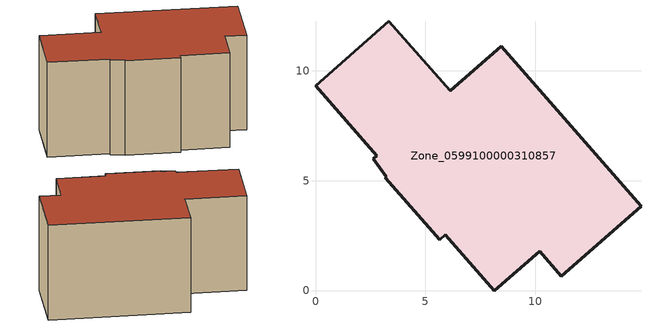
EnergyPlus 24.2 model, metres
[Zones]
Zone_0599100000310857
 floor ground (C_G): 3.18,5.13 3.22,5.17 2.63,6 2.78,6.14 0,9.32 3.33,12.24 6.13,9.08 8.44,11.11 14.8,3.83 11.17,0.65 10.19,1.79 8.13,0 5.91,2.53 5.64,2.31 z0
 wall outside (C_F): 6.13,9.08 3.33,12.24 0,9.32 2.78,6.14 2.63,6 3.22,5.17 3.18,5.13 5.64,2.31 5.91,2.53 8.13,0 10.19,1.79 11.17,0.65 14.8,3.83 8.44,11.11 6.13,9.08 z0:6.98
 roof outside (C_R): 3.22,5.17 3.18,5.13 5.64,2.31 5.91,2.53 8.13,0 10.19,1.79 11.17,0.65 14.8,3.83 8.44,11.11 6.13,9.08 3.33,12.24 0,9.32 2.78,6.14 2.63,6 z6.98
[BUILDING]
Pand.0599100000310857: North Axis=0; Terrain=City; Loads Convergence Tolerance Value=0.04; Temperature Convergence Tolerance Value=0.4; Solar Distribution=FullExterior; Maximum Number of Warmup Days=25; Minimum Number of Warmup Days=1
[Site:Location]
Rotterdam.The.Hague.AP_ZH_NLD Design_Conditions: Latitude=51.96; Longitude=4.45; Time Zone=1; Elevation=-4.5
[SITE:GROUNDTEMPERATURE:BUILDINGSURFACE]
18, 18, 18, 18, 18, 18, 18, 18, 18, 18, 18, 18
[MATERIAL] Thermal Absorptance=0.9; Solar Absorptance=0.7; Visible Absorptance=0.7
Name | Roughness | Thickness | Conductivity | Density | Specific Heat
G.TI.1946 | MediumSmooth | 0.15 | 1 | 540 | 1210
F.TI.1946 | Rough | 0.3 | 0.857143 | 1920 | 840
R.TI.1946 | MediumRough | 0.2 | 0.1 | 1500 | 1000
[CONSTRUCTION]
C_G: G.TI.1946
C_F: F.TI.1946
C_R: R.TI.1946
[ZONE]
Zone_0599100000310857: Type=1; Multiplier=1; Ceiling Height=Autocalculate; Volume=Autocalculate; Floor Area=autocalculate; Part of Total Floor Area=Yes
[ZONEINFILTRATION:DESIGNFLOWRATE]
Infil_Zone_0599100000310857: Zone or ZoneList or Space or SpaceList=Zone_0599100000310857; Schedule=AlwaysOn; Design Flow Rate Calculation Method=Flow/Area; Flow Rate per Floor Area=0.003; Constant Term Coefficient=1; Temperature Term Coefficient=0; Velocity Term Coefficient=0; Velocity Squared Term Coefficient=0
[HVACTEMPLATE:ZONE:IDEALLOADSAIRSYSTEM]
Zone_0599100000310857: Maximum Heating Supply Air Temperature=50; Minimum Cooling Supply Air Temperature=13; Maximum Heating Supply Air Humidity Ratio=0.0156; Minimum Cooling Supply Air Humidity Ratio=0.0077; Heating Limit=NoLimit; Cooling Limit=NoLimit; Dehumidification Control Type=ConstantSensibleHeatRatio; Cooling Sensible Heat Ratio=0.7; Dehumidification Setpoint=60; Humidification Control Type=None; Humidification Setpoint=30; Outdoor Air Method=None; Outdoor Air Flow Rate per Person=0.00944; Outdoor Air Flow Rate per Zone Floor Area=0; Outdoor Air Flow Rate per Zone=0; Demand Controlled Ventilation Type=None; Outdoor Air Economizer Type=NoEconomizer; Heat Recovery Type=None; Sensible Heat Recovery Effectiveness=0.7; Latent Heat Recovery Effectiveness=0.65
[ZONECONTROL:THERMOSTAT]
ThermostatControl_Zone_0599100000310857: Zone or ZoneList=Zone_0599100000310857; Control Type Schedule=DualSetpointControlType; Control 1=Thermostat_Zone_0599100000310857; Temperature Difference Between Cutout And Setpoint=0
[THERMOSTATSETPOINT:DUALSETPOINT]
Thermostat_Zone_0599100000310857: Heating Setpoint Temperature Schedule=HeatingSetpoint_Zone_0599100000310857; Cooling Setpoint Temperature Schedule=CoolingSetpoint_Zone_0599100000310857
[SCHEDULE:COMPACT]
HeatingSetpoint_Zone_0599100000310857: Through: 12/31, For: AllDays, Until: 24:00, 21
CoolingSetpoint_Zone_0599100000310857: Through: 12/31, For: AllDays, Until: 24:00, 24
DualSetpointControlType: Through: 12/31, For: AllDays, Until: 24:00, 4
AlwaysOn: Through: 12/31, For: AllDays, Until: 24:00, 1
